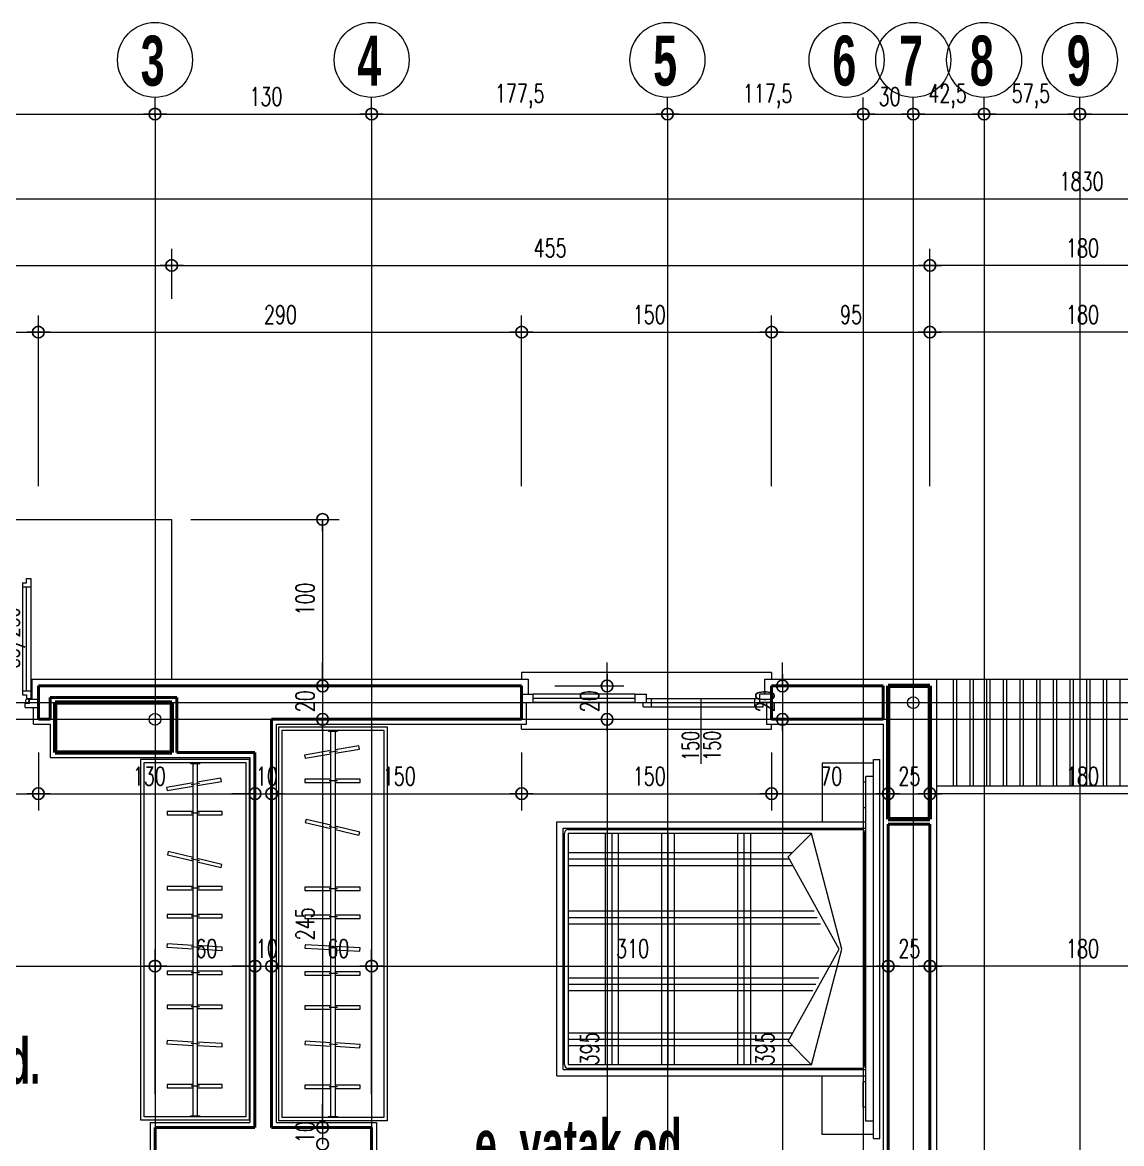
# Model space of a CAD drawing. Header units: millimetres. Extents: x 2016.56 to 2021.8, y 13721.83 to 13722.48.
# Drawn here: x 2017.241 to 2017.3729, y 13722.2829 to 13722.4175 of the extents above; entities that cross this region are included whole.
import ezdxf

# ---------------------------------------------------------------- set-up
doc = ezdxf.new("R2010")
doc.units = ezdxf.units.MM
doc.linetypes.add('ACAD_ISO04W100', pattern=[30, 24, -3, 0, -3])
doc.layers.get('0').update_dxf_attribs({"lineweight": 20})
for name, color, linetype, lineweight in [('aks', 1, 'Continuous', 9), ('AKS  NO', 5, 'Continuous', 60), ('DH', 7, 'Continuous', 20), ('DIMH', 7, 'Continuous', 20), ('DUVAR', 4, 'Continuous', 40), ('DV', 7, 'Continuous', 20), ('kolon', 5, 'Continuous', 60), ('PENCERE', 3, 'Continuous', 13), ('SIVA', 7, 'Continuous', 20), ('TEFRİŞ', 11, 'Continuous', 9), ('TEXT', 7, 'Continuous', 20)]:
    doc.layers.add(name, color=color, linetype=linetype, lineweight=lineweight)
doc.styles.get("Standard").update_dxf_attribs({"font": 'txt.shx', "width": 0.7, "height": 11})
doc.styles.add('style1', font='swisscbo.ttf', dxfattribs={"width": 0.75, "height": 11})

msp = doc.modelspace()

# ---------------------------------------------------------------- linework, layer by layer
at = {"color": 0, "lineweight": -2}
for p, q in [((2017.2569, 13722.40645), (2017.2555, 13722.40645)), ((2017.2569, 13722.40645), (2017.2583, 13722.40645)), ((2017.2829, 13722.40645), (2017.2815, 13722.40645)), ((2017.2829, 13722.40645), (2017.2843, 13722.40645)), ((2017.3184, 13722.40645), (2017.317, 13722.40645)), ((2017.3184, 13722.40645), (2017.3198, 13722.40645)), ((2017.3419, 13722.40645), (2017.3405, 13722.40645)), ((2017.3419, 13722.40645), (2017.3433, 13722.40645)), ((2017.3479, 13722.40645), (2017.3465, 13722.40645)), ((2017.3479, 13722.40645), (2017.3493, 13722.40645)), ((2017.3564, 13722.40645), (2017.355, 13722.40645)), ((2017.3564, 13722.40645), (2017.3578, 13722.40645)), ((2017.3679, 13722.40645), (2017.3665, 13722.40645)), ((2017.3679, 13722.40645), (2017.3693, 13722.40645)), ((2017.2589, 13722.38827), (2017.2575, 13722.38827)), ((2017.2589, 13722.38827), (2017.2603, 13722.38827)), ((2017.3499, 13722.38827), (2017.3485, 13722.38827)), ((2017.3499, 13722.38827), (2017.3513, 13722.38827)), ((2017.2429, 13722.38027), (2017.2415, 13722.38027)), ((2017.2429, 13722.38027), (2017.2443, 13722.38027)), ((2017.3009, 13722.38027), (2017.2995, 13722.38027)), ((2017.3009, 13722.38027), (2017.3023, 13722.38027)), ((2017.3309, 13722.38027), (2017.3295, 13722.38027)), ((2017.3309, 13722.38027), (2017.3323, 13722.38027)), ((2017.3499, 13722.38027), (2017.3485, 13722.38027)), ((2017.3499, 13722.38027), (2017.3513, 13722.38027)), ((2017.27701, 13722.35779), (2017.27701, 13722.35639)), ((2017.27701, 13722.33779), (2017.27701, 13722.33919)), ((2017.27701, 13722.33779), (2017.27701, 13722.33919)), ((2017.31115, 13722.33779), (2017.31115, 13722.33919)), ((2017.3322, 13722.33779), (2017.3322, 13722.33919)), ((2017.27701, 13722.33379), (2017.27701, 13722.33239)), ((2017.27701, 13722.33379), (2017.27701, 13722.33239)), ((2017.31115, 13722.33379), (2017.31115, 13722.33239)), ((2017.31115, 13722.33379), (2017.31115, 13722.33239)), ((2017.3322, 13722.33379), (2017.3322, 13722.33239)), ((2017.3322, 13722.33379), (2017.3322, 13722.33239)), ((2017.2429, 13722.32486), (2017.2415, 13722.32486)), ((2017.2429, 13722.32486), (2017.2443, 13722.32486)), ((2017.2689, 13722.32486), (2017.2675, 13722.32486)), ((2017.2689, 13722.32486), (2017.2675, 13722.32486)), ((2017.2709, 13722.32486), (2017.2723, 13722.32486)), ((2017.2709, 13722.32486), (2017.2723, 13722.32486)), ((2017.3009, 13722.32486), (2017.2995, 13722.32486)), ((2017.3009, 13722.32486), (2017.3023, 13722.32486)), ((2017.3309, 13722.32486), (2017.3295, 13722.32486)), ((2017.3309, 13722.32486), (2017.3323, 13722.32486)), ((2017.3449, 13722.32486), (2017.3435, 13722.32486)), ((2017.3449, 13722.32486), (2017.3463, 13722.32486)), ((2017.3499, 13722.32486), (2017.3485, 13722.32486)), ((2017.3499, 13722.32486), (2017.3513, 13722.32486)), ((2017.2569, 13722.30416), (2017.2555, 13722.30416)), ((2017.2569, 13722.30416), (2017.2583, 13722.30416)), ((2017.2689, 13722.30416), (2017.2675, 13722.30416)), ((2017.2689, 13722.30416), (2017.2675, 13722.30416)), ((2017.2709, 13722.30416), (2017.2723, 13722.30416)), ((2017.2709, 13722.30416), (2017.2723, 13722.30416)), ((2017.2829, 13722.30416), (2017.2815, 13722.30416)), ((2017.2829, 13722.30416), (2017.2843, 13722.30416)), ((2017.3449, 13722.30416), (2017.3435, 13722.30416)), ((2017.3449, 13722.30416), (2017.3463, 13722.30416)), ((2017.3499, 13722.30416), (2017.3485, 13722.30416)), ((2017.3499, 13722.30416), (2017.3513, 13722.30416)), ((2017.27701, 13722.28479), (2017.27701, 13722.28619)), ((2017.27701, 13722.28479), (2017.27701, 13722.28619))]:
    msp.add_line(p, q, dxfattribs=at)
for p, q in [((2017.1849, 13722.35779), (2017.2589, 13722.35779)), ((2017.2589, 13722.33859), (2017.2589, 13722.35779)), ((2017.3009, 13722.33939), (2017.3009, 13722.33859)), ((2017.3309, 13722.33939), (2017.3009, 13722.33939)), ((2017.3009, 13722.33939), (2017.3009, 13722.33859)), ((2017.3309, 13722.33939), (2017.3009, 13722.33939)), ((2017.3309, 13722.33939), (2017.3309, 13722.33859)), ((2017.3309, 13722.33939), (2017.3309, 13722.33859)), ((2017.3009, 13722.33259), (2017.3009, 13722.33319)), ((2017.3009, 13722.33259), (2017.3009, 13722.33319)), ((2017.3009, 13722.33259), (2017.3309, 13722.33259)), ((2017.3009, 13722.33259), (2017.3309, 13722.33259)), ((2017.3309, 13722.33259), (2017.3309, 13722.33319)), ((2017.3309, 13722.33259), (2017.3309, 13722.33319))]:
    msp.add_line(p, q)
for centre in [(2017.2569, 13722.41295), (2017.2569, 13722.41295), (2017.2829, 13722.41295), (2017.2829, 13722.41295), (2017.3184, 13722.41295), (2017.3184, 13722.41295), (2017.3399, 13722.41295), (2017.3399, 13722.41295), (2017.3479, 13722.41295), (2017.3479, 13722.41295), (2017.3564, 13722.41295), (2017.3564, 13722.41295), (2017.3679, 13722.41295), (2017.3679, 13722.41295)]:
    msp.add_circle(centre, 0.0045)
for centre in [(2017.2569, 13722.40645), (2017.2569, 13722.40645), (2017.2829, 13722.40645), (2017.2829, 13722.40645), (2017.3184, 13722.40645), (2017.3184, 13722.40645), (2017.3419, 13722.40645), (2017.3419, 13722.40645), (2017.3479, 13722.40645), (2017.3479, 13722.40645), (2017.3564, 13722.40645), (2017.3564, 13722.40645), (2017.3679, 13722.40645), (2017.3679, 13722.40645), (2017.2589, 13722.38827), (2017.2589, 13722.38827), (2017.3499, 13722.38827), (2017.3499, 13722.38827), (2017.2429, 13722.38027), (2017.2429, 13722.38027), (2017.3009, 13722.38027), (2017.3009, 13722.38027), (2017.3309, 13722.38027), (2017.3309, 13722.38027), (2017.3499, 13722.38027), (2017.3499, 13722.38027), (2017.27701, 13722.35779), (2017.27701, 13722.33779), (2017.27701, 13722.33779), (2017.31115, 13722.33779), (2017.3322, 13722.33779), (2017.27701, 13722.33379), (2017.27701, 13722.33379), (2017.31115, 13722.33379), (2017.31115, 13722.33379), (2017.3322, 13722.33379), (2017.3322, 13722.33379), (2017.2429, 13722.32486), (2017.2429, 13722.32486), (2017.2689, 13722.32486), (2017.2689, 13722.32486), (2017.2709, 13722.32486), (2017.2709, 13722.32486), (2017.3009, 13722.32486), (2017.3009, 13722.32486), (2017.3309, 13722.32486), (2017.3309, 13722.32486), (2017.3449, 13722.32486), (2017.3449, 13722.32486), (2017.3499, 13722.32486), (2017.3499, 13722.32486), (2017.2569, 13722.30416), (2017.2569, 13722.30416), (2017.2689, 13722.30416), (2017.2689, 13722.30416), (2017.2709, 13722.30416), (2017.2709, 13722.30416), (2017.2829, 13722.30416), (2017.2829, 13722.30416), (2017.3449, 13722.30416), (2017.3449, 13722.30416), (2017.3499, 13722.30416), (2017.3499, 13722.30416), (2017.27701, 13722.28479), (2017.27701, 13722.28479), (2017.27701, 13722.28279), (2017.27701, 13722.28279)]:
    msp.add_circle(centre, 0.0007, dxfattribs=at)
at = {"layer": 'aks', "linetype": 'ACAD_ISO04W100', "ltscale": 2}
for p, q in [((2017.2569, 13722.40645), (2017.2569, 13721.95239)), ((2017.2569, 13722.40645), (2017.2569, 13721.95239)), ((2017.2829, 13722.40645), (2017.2829, 13721.95239)), ((2017.2829, 13722.40645), (2017.2829, 13721.95239)), ((2017.3184, 13722.40645), (2017.3184, 13721.95239)), ((2017.3184, 13722.40645), (2017.3184, 13721.95239)), ((2017.3419, 13722.40645), (2017.3419, 13721.95239)), ((2017.3479, 13722.40645), (2017.3479, 13721.95239)), ((2017.3479, 13722.40645), (2017.3479, 13721.95239)), ((2017.3564, 13722.40645), (2017.3564, 13721.95239)), ((2017.3564, 13722.40645), (2017.3564, 13721.95239)), ((2017.3679, 13722.40645), (2017.3679, 13721.95239)), ((2017.3679, 13722.40645), (2017.3679, 13721.95239)), ((2017.13588, 13722.33579), (2017.59992, 13722.33579)), ((2017.13588, 13722.33379), (2017.59992, 13722.33379)), ((2017.2595, 13722.33379), (2017.59992, 13722.33379))]:
    msp.add_line(p, q, dxfattribs=at)
at = {"layer": 'aks'}
for centre in [(2017.3479, 13722.33579), (2017.3479, 13722.33579), (2017.2569, 13722.33379), (2017.2569, 13722.33379)]:
    msp.add_circle(centre, 0.0007, dxfattribs=at)
at = {"layer": 'DH', "lineweight": 20}
for p, q in [((2017.2429, 13722.32979), (2017.2429, 13722.32286)), ((2017.2429, 13722.32979), (2017.2429, 13722.32286)), ((2017.3009, 13722.32979), (2017.3009, 13722.32286)), ((2017.3009, 13722.32979), (2017.3009, 13722.32286)), ((2017.3309, 13722.32979), (2017.3309, 13722.32286)), ((2017.3309, 13722.32979), (2017.3309, 13722.32286)), ((2017.2689, 13722.32484), (2017.2689, 13722.32686)), ((2017.2689, 13722.32484), (2017.2689, 13722.32686)), ((2017.2709, 13722.32428), (2017.2709, 13722.32686)), ((2017.2709, 13722.32428), (2017.2709, 13722.32686)), ((2017.3449, 13722.32397), (2017.3449, 13722.32686)), ((2017.3449, 13722.32397), (2017.3449, 13722.32686)), ((2017.3499, 13722.32341), (2017.3499, 13722.32686)), ((2017.3499, 13722.32292), (2017.3499, 13722.32686)), ((2017.2569, 13722.28879), (2017.2569, 13722.30616)), ((2017.2569, 13722.28879), (2017.2569, 13722.30616)), ((2017.2689, 13722.30016), (2017.2689, 13722.30616)), ((2017.2689, 13722.30016), (2017.2689, 13722.30616)), ((2017.2709, 13722.29944), (2017.2709, 13722.30616)), ((2017.2709, 13722.29944), (2017.2709, 13722.30616)), ((2017.2829, 13722.28879), (2017.2829, 13722.30616)), ((2017.2829, 13722.28879), (2017.2829, 13722.30616)), ((2017.3449, 13722.29929), (2017.3449, 13722.30616)), ((2017.3449, 13722.29929), (2017.3449, 13722.30616)), ((2017.3499, 13722.29929), (2017.3499, 13722.30616)), ((2017.3499, 13722.29929), (2017.3499, 13722.30616))]:
    msp.add_line(p, q, dxfattribs=at)
at = {"layer": 'DH'}
for p, q in [((2017.2273, 13722.32486), (2017.2415, 13722.32486)), ((2017.2443, 13722.32486), (2017.2675, 13722.32486)), ((2017.2675, 13722.32486), (2017.2661, 13722.32486)), ((2017.2689, 13722.32486), (2017.2709, 13722.32486)), ((2017.2723, 13722.32486), (2017.2995, 13722.32486)), ((2017.2723, 13722.32486), (2017.2737, 13722.32486)), ((2017.3023, 13722.32486), (2017.3295, 13722.32486)), ((2017.3323, 13722.32486), (2017.3435, 13722.32486)), ((2017.3463, 13722.32486), (2017.3485, 13722.32486)), ((2017.3845, 13722.32486), (2017.3513, 13722.32486)), ((2017.1903, 13722.30416), (2017.2555, 13722.30416)), ((2017.2583, 13722.30416), (2017.2675, 13722.30416)), ((2017.2675, 13722.30416), (2017.2661, 13722.30416)), ((2017.2689, 13722.30416), (2017.2709, 13722.30416)), ((2017.2723, 13722.30416), (2017.2815, 13722.30416)), ((2017.2723, 13722.30416), (2017.2737, 13722.30416)), ((2017.2843, 13722.30416), (2017.3435, 13722.30416)), ((2017.3463, 13722.30416), (2017.3485, 13722.30416)), ((2017.3845, 13722.30416), (2017.3513, 13722.30416))]:
    msp.add_line(p, q, dxfattribs=at)
at = {"layer": 'DIMH', "lineweight": 20}
for p, q in [((2017.2569, 13722.40611), (2017.2569, 13722.40845)), ((2017.2569, 13722.40611), (2017.2569, 13722.40845)), ((2017.2829, 13722.40611), (2017.2829, 13722.40845)), ((2017.2829, 13722.40611), (2017.2829, 13722.40845)), ((2017.3184, 13722.40611), (2017.3184, 13722.40845)), ((2017.3184, 13722.40611), (2017.3184, 13722.40845)), ((2017.3419, 13722.40611), (2017.3419, 13722.40845)), ((2017.3419, 13722.40611), (2017.3419, 13722.40845)), ((2017.3479, 13722.40611), (2017.3479, 13722.40845)), ((2017.3479, 13722.40611), (2017.3479, 13722.40845)), ((2017.3564, 13722.40611), (2017.3564, 13722.40845)), ((2017.3564, 13722.40611), (2017.3564, 13722.40845)), ((2017.3679, 13722.40611), (2017.3679, 13722.40845)), ((2017.3679, 13722.40611), (2017.3679, 13722.40845)), ((2017.2589, 13722.38827), (2017.2589, 13722.39027)), ((2017.2589, 13722.38427), (2017.2589, 13722.39027)), ((2017.3499, 13722.37239), (2017.3499, 13722.39027)), ((2017.3499, 13722.36979), (2017.3499, 13722.39027)), ((2017.2429, 13722.36179), (2017.2429, 13722.38227)), ((2017.2429, 13722.36179), (2017.2429, 13722.38227)), ((2017.3009, 13722.36179), (2017.3009, 13722.38227)), ((2017.3009, 13722.36179), (2017.3009, 13722.38227)), ((2017.3309, 13722.36179), (2017.3309, 13722.38227)), ((2017.3309, 13722.36179), (2017.3309, 13722.38227)), ((2017.3499, 13722.36439), (2017.3499, 13722.38227)), ((2017.3499, 13722.36179), (2017.3499, 13722.38227))]:
    msp.add_line(p, q, dxfattribs=at)
at = {"layer": 'DIMH'}
for p, q in [((2017.1883, 13722.40645), (2017.2555, 13722.40645)), ((2017.2583, 13722.40645), (2017.2815, 13722.40645)), ((2017.2843, 13722.40645), (2017.317, 13722.40645)), ((2017.3198, 13722.40645), (2017.3405, 13722.40645)), ((2017.3433, 13722.40645), (2017.3465, 13722.40645)), ((2017.3493, 13722.40645), (2017.355, 13722.40645)), ((2017.3578, 13722.40645), (2017.3665, 13722.40645)), ((2017.3693, 13722.40645), (2017.3865, 13722.40645)), ((2017.1863, 13722.39627), (2017.5495, 13722.39627)), ((2017.1863, 13722.38827), (2017.2575, 13722.38827)), ((2017.2603, 13722.38827), (2017.3485, 13722.38827)), ((2017.3845, 13722.38827), (2017.3513, 13722.38827)), ((2017.2273, 13722.38027), (2017.2415, 13722.38027)), ((2017.2443, 13722.38027), (2017.2995, 13722.38027)), ((2017.3023, 13722.38027), (2017.3295, 13722.38027)), ((2017.3323, 13722.38027), (2017.3485, 13722.38027)), ((2017.3845, 13722.38027), (2017.3513, 13722.38027))]:
    msp.add_line(p, q, dxfattribs=at)
at = {"layer": 'DUVAR'}
for p, q in [((2017.2429, 13722.33779), (2017.3009, 13722.33779)), ((2017.2429, 13722.33779), (2017.2429, 13722.33379)), ((2017.2589, 13722.33779), (2017.2949, 13722.33779)), ((2017.2949, 13722.33779), (2017.2949, 13722.33779)), ((2017.2949, 13722.33779), (2017.2949, 13722.33779)), ((2017.3009, 13722.33379), (2017.3009, 13722.33779)), ((2017.3009, 13722.33379), (2017.3009, 13722.33779)), ((2017.3309, 13722.33379), (2017.3309, 13722.33779)), ((2017.3309, 13722.33379), (2017.3309, 13722.33779)), ((2017.3309, 13722.33779), (2017.3443, 13722.33779)), ((2017.3443, 13722.33779), (2017.3443, 13722.33379)), ((2017.2429, 13722.33719), (2017.2429, 13722.33379)), ((2017.2443, 13722.33639), (2017.2443, 13722.33379)), ((2017.2443, 13722.33639), (2017.2595, 13722.33639)), ((2017.2549, 13722.33639), (2017.2595, 13722.33639)), ((2017.2595, 13722.32979), (2017.2595, 13722.33639)), ((2017.2429, 13722.33379), (2017.2443, 13722.33379)), ((2017.2429, 13722.33379), (2017.2443, 13722.33379)), ((2017.2709, 13722.33379), (2017.2709, 13722.28479)), ((2017.2709, 13722.33379), (2017.3009, 13722.33379)), ((2017.2709, 13722.33379), (2017.3009, 13722.33379)), ((2017.3309, 13722.33379), (2017.3443, 13722.33379)), ((2017.3309, 13722.33379), (2017.3443, 13722.33379)), ((2017.2595, 13722.32979), (2017.2689, 13722.32979)), ((2017.2595, 13722.32979), (2017.2689, 13722.32979)), ((2017.2689, 13722.32979), (2017.2689, 13722.28479)), ((2017.2689, 13722.32919), (2017.2689, 13722.28479)), ((2017.2709, 13722.32919), (2017.2709, 13722.28479)), ((2017.3449, 13722.32119), (2017.3499, 13722.32119)), ((2017.3449, 13722.32119), (2017.3449, 13722.26939)), ((2017.3449, 13722.32119), (2017.3499, 13722.32119)), ((2017.3449, 13722.32119), (2017.3449, 13722.26939)), ((2017.3499, 13722.32119), (2017.3499, 13722.26939)), ((2017.3499, 13722.32119), (2017.3499, 13722.26939)), ((2017.2569, 13722.28479), (2017.2569, 13722.28179)), ((2017.2569, 13722.28479), (2017.2689, 13722.28479)), ((2017.2569, 13722.28479), (2017.2569, 13722.28179)), ((2017.2569, 13722.28479), (2017.2689, 13722.28479)), ((2017.2709, 13722.28479), (2017.2829, 13722.28479)), ((2017.2709, 13722.28479), (2017.2829, 13722.28479)), ((2017.2829, 13722.28479), (2017.2829, 13722.27779)), ((2017.2829, 13722.28479), (2017.2829, 13722.27779))]:
    msp.add_line(p, q, dxfattribs=at)
at = {"layer": 'DV', "lineweight": 20}
for p, q in [((2017.26118, 13722.35779), (2017.27901, 13722.35779)), ((2017.27409, 13722.33779), (2017.27901, 13722.33779)), ((2017.27409, 13722.33779), (2017.27901, 13722.33779)), ((2017.3049, 13722.33779), (2017.31315, 13722.33779)), ((2017.3349, 13722.33779), (2017.3342, 13722.33779)), ((2017.27439, 13722.33379), (2017.27901, 13722.33379)), ((2017.27439, 13722.33379), (2017.27901, 13722.33379)), ((2017.3049, 13722.33379), (2017.31315, 13722.33379)), ((2017.3049, 13722.33379), (2017.31315, 13722.33379)), ((2017.3349, 13722.33379), (2017.3342, 13722.33379)), ((2017.3349, 13722.33379), (2017.3342, 13722.33379)), ((2017.27551, 13722.28479), (2017.27901, 13722.28479)), ((2017.27551, 13722.28479), (2017.27901, 13722.28479))]:
    msp.add_line(p, q, dxfattribs=at)
at = {"layer": 'DV'}
for p, q in [((2017.27701, 13722.35639), (2017.27701, 13722.33919)), ((2017.27701, 13722.33919), (2017.27701, 13722.34059)), ((2017.31115, 13722.33919), (2017.31115, 13722.34059)), ((2017.3322, 13722.33919), (2017.3322, 13722.34059)), ((2017.27701, 13722.33779), (2017.27701, 13722.33379)), ((2017.31115, 13722.33779), (2017.31115, 13722.33379)), ((2017.3322, 13722.33779), (2017.3322, 13722.33379)), ((2017.27701, 13722.33239), (2017.27701, 13722.28619)), ((2017.27701, 13722.33239), (2017.27701, 13722.33099)), ((2017.31115, 13722.33239), (2017.31115, 13722.25619)), ((2017.31115, 13722.33239), (2017.31115, 13722.33099)), ((2017.3322, 13722.33239), (2017.3322, 13722.25619)), ((2017.3322, 13722.33239), (2017.3322, 13722.33099)), ((2017.27701, 13722.28619), (2017.27701, 13722.28759)), ((2017.27701, 13722.28479), (2017.27701, 13722.28279))]:
    msp.add_line(p, q, dxfattribs=at)
at = {"layer": 'kolon'}
for p, q in [((2017.3449, 13722.33779), (2017.3499, 13722.33779)), ((2017.3449, 13722.32179), (2017.3449, 13722.33779)), ((2017.3449, 13722.33779), (2017.3499, 13722.33779)), ((2017.3449, 13722.32179), (2017.3449, 13722.33779)), ((2017.3499, 13722.33779), (2017.3499, 13722.32179)), ((2017.3499, 13722.33779), (2017.3499, 13722.32179)), ((2017.2449, 13722.33579), (2017.2589, 13722.33579)), ((2017.2449, 13722.32979), (2017.2449, 13722.33579)), ((2017.2449, 13722.33579), (2017.2589, 13722.33579)), ((2017.2449, 13722.32979), (2017.2449, 13722.33579)), ((2017.2589, 13722.33579), (2017.2589, 13722.32979)), ((2017.2589, 13722.33579), (2017.2589, 13722.32979)), ((2017.2589, 13722.32979), (2017.2449, 13722.32979)), ((2017.2589, 13722.32979), (2017.2449, 13722.32979)), ((2017.3499, 13722.32179), (2017.3449, 13722.32179)), ((2017.3499, 13722.32179), (2017.3449, 13722.32179))]:
    msp.add_line(p, q, dxfattribs=at)
at = {"layer": 'PENCERE', "extrusion": (1.22461e-16, -7.4983e-33, -1)}
for p, q in [((2017.24099, 13722.35019), (2017.24099, 13722.33671)), ((2017.24099, 13722.35019), (2017.24099, 13722.33671)), ((2017.24099, 13722.34969), (2017.24199, 13722.34969)), ((2017.24099, 13722.34969), (2017.24199, 13722.34969)), ((2017.24199, 13722.35069), (2017.24199, 13722.33624)), ((2017.24199, 13722.35069), (2017.24199, 13722.33624)), ((2017.24099, 13722.33721), (2017.24199, 13722.33721)), ((2017.24099, 13722.33721), (2017.24199, 13722.33721)), ((2017.24099, 13722.33671), (2017.24149, 13722.33671)), ((2017.24099, 13722.33671), (2017.24149, 13722.33671)), ((2017.24149, 13722.33671), (2017.24149, 13722.33624)), ((2017.24149, 13722.33671), (2017.24149, 13722.33624)), ((2017.24199, 13722.33624), (2017.24149, 13722.33624)), ((2017.24199, 13722.33624), (2017.24149, 13722.33624))]:
    msp.add_line(p, q, dxfattribs=at)
at = {"layer": 'PENCERE', "extrusion": (1.22461e-16, 2.96739e-20, -1)}
for p, q in [((2017.24099, 13722.35018), (2017.24149, 13722.35019)), ((2017.24099, 13722.35018), (2017.24149, 13722.35019)), ((2017.24149, 13722.35069), (2017.24199, 13722.35069)), ((2017.24149, 13722.35019), (2017.24149, 13722.35069)), ((2017.24149, 13722.35069), (2017.24199, 13722.35069)), ((2017.24149, 13722.35019), (2017.24149, 13722.35069))]:
    msp.add_line(p, q, dxfattribs=at)
at = {"layer": 'PENCERE'}
for p, q in [((2017.24149, 13722.33721), (2017.24149, 13722.34969)), ((2017.24149, 13722.33721), (2017.24149, 13722.34969)), ((2017.24183, 13722.33569), (2017.24183, 13722.33619)), ((2017.24183, 13722.33619), (2017.2429, 13722.33619)), ((2017.24183, 13722.33569), (2017.24183, 13722.33619)), ((2017.24183, 13722.33619), (2017.2429, 13722.33619)), ((2017.3009, 13722.33679), (2017.3023, 13722.33679)), ((2017.3009, 13722.33679), (2017.3023, 13722.33679)), ((2017.3023, 13722.33579), (2017.3023, 13722.33679)), ((2017.3145, 13722.33679), (2017.3023, 13722.33679)), ((2017.3023, 13722.33579), (2017.3023, 13722.33679)), ((2017.3145, 13722.33679), (2017.3023, 13722.33679)), ((2017.3145, 13722.33629), (2017.3023, 13722.33629)), ((2017.3145, 13722.33629), (2017.3023, 13722.33629)), ((2017.3145, 13722.33679), (2017.3159, 13722.33679)), ((2017.3145, 13722.33679), (2017.3145, 13722.33579)), ((2017.3145, 13722.33679), (2017.3159, 13722.33679)), ((2017.3145, 13722.33679), (2017.3145, 13722.33579)), ((2017.3159, 13722.33579), (2017.3159, 13722.33679)), ((2017.3159, 13722.33579), (2017.3159, 13722.33679)), ((2017.3159, 13722.33629), (2017.3295, 13722.33629)), ((2017.3159, 13722.33629), (2017.3295, 13722.33629)), ((2017.3165, 13722.33529), (2017.3165, 13722.33629)), ((2017.3165, 13722.33529), (2017.3165, 13722.33629)), ((2017.3289, 13722.33529), (2017.3289, 13722.33629)), ((2017.3289, 13722.33529), (2017.3289, 13722.33629)), ((2017.3309, 13722.33679), (2017.3295, 13722.33679)), ((2017.3295, 13722.33579), (2017.3295, 13722.33679)), ((2017.3309, 13722.33679), (2017.3295, 13722.33679)), ((2017.3295, 13722.33579), (2017.3295, 13722.33679)), ((2017.24183, 13722.33569), (2017.24133, 13722.33569)), ((2017.24133, 13722.33519), (2017.24133, 13722.33569)), ((2017.24183, 13722.33569), (2017.24133, 13722.33569)), ((2017.24133, 13722.33519), (2017.24133, 13722.33569)), ((2017.24133, 13722.33519), (2017.2429, 13722.33519)), ((2017.24133, 13722.33519), (2017.2429, 13722.33519)), ((2017.3009, 13722.33579), (2017.3023, 13722.33579)), ((2017.3009, 13722.33579), (2017.3023, 13722.33579)), ((2017.3145, 13722.33579), (2017.3023, 13722.33579)), ((2017.3145, 13722.33579), (2017.3023, 13722.33579)), ((2017.3145, 13722.33579), (2017.3159, 13722.33579)), ((2017.3145, 13722.33579), (2017.3159, 13722.33579)), ((2017.3155, 13722.33529), (2017.3155, 13722.33579)), ((2017.3155, 13722.33529), (2017.3155, 13722.33579)), ((2017.3155, 13722.33529), (2017.3299, 13722.33529)), ((2017.3155, 13722.33529), (2017.3299, 13722.33529)), ((2017.3165, 13722.33579), (2017.3289, 13722.33579)), ((2017.3165, 13722.33579), (2017.3289, 13722.33579)), ((2017.3309, 13722.33579), (2017.3295, 13722.33579)), ((2017.3309, 13722.33579), (2017.3295, 13722.33579)), ((2017.3299, 13722.33529), (2017.3299, 13722.33579)), ((2017.3299, 13722.33529), (2017.3299, 13722.33579))]:
    msp.add_line(p, q, dxfattribs=at)
at = {"layer": 'PENCERE', "extrusion": (1.22461e-16, -7.4983e-33, -1)}
msp.add_circle((-2017.24157, 13722.33601), 0.000218, dxfattribs=at)
msp.add_circle((-2017.24157, 13722.33601), 0.000218, dxfattribs=at)
at = {"layer": 'SIVA'}
for p, q in [((2017.2421, 13722.33859), (2017.3017, 13722.33859)), ((2017.2421, 13722.33859), (2017.2421, 13722.33619)), ((2017.3017, 13722.33859), (2017.3017, 13722.33679)), ((2017.3301, 13722.33859), (2017.3507, 13722.33859)), ((2017.3301, 13722.33679), (2017.3301, 13722.33859)), ((2017.3507, 13722.33859), (2017.3507, 13722.25859)), ((2017.3507, 13722.33859), (2017.3851, 13722.33859)), ((2017.2423, 13722.33319), (2017.2423, 13722.33519)), ((2017.3015, 13722.33319), (2017.3015, 13722.33579)), ((2017.3303, 13722.33579), (2017.3303, 13722.33319)), ((2017.2423, 13722.33319), (2017.2443, 13722.33319)), ((2017.2443, 13722.33319), (2017.2443, 13722.32919)), ((2017.2715, 13722.28539), (2017.2715, 13722.33319)), ((2017.2715, 13722.33319), (2017.3015, 13722.33319)), ((2017.3303, 13722.33319), (2017.3443, 13722.33319)), ((2017.3443, 13722.33319), (2017.3443, 13722.25539)), ((2017.2443, 13722.32919), (2017.2595, 13722.32919)), ((2017.2595, 13722.32919), (2017.2683, 13722.32919)), ((2017.2683, 13722.32919), (2017.2683, 13722.28539)), ((2017.3507, 13722.32579), (2017.3851, 13722.32579)), ((2017.2563, 13722.28539), (2017.2683, 13722.28539)), ((2017.2563, 13722.28539), (2017.2563, 13722.28179)), ((2017.2715, 13722.28539), (2017.2835, 13722.28539)), ((2017.2835, 13722.28539), (2017.2835, 13722.27779))]:
    msp.add_line(p, q, dxfattribs=at)
at = {"layer": 'TEFRİŞ'}
for p, q in [((2017.3527, 13722.33859), (2017.3527, 13722.32579)), ((2017.3531, 13722.33859), (2017.3531, 13722.32579)), ((2017.3547, 13722.33859), (2017.3547, 13722.32579)), ((2017.3551, 13722.33859), (2017.3551, 13722.32579)), ((2017.3567, 13722.33859), (2017.3567, 13722.32579)), ((2017.3571, 13722.33859), (2017.3571, 13722.32579)), ((2017.3587, 13722.33859), (2017.3587, 13722.32579)), ((2017.3591, 13722.33859), (2017.3591, 13722.32579)), ((2017.3607, 13722.33859), (2017.3607, 13722.32579)), ((2017.3611, 13722.33859), (2017.3611, 13722.32579)), ((2017.3627, 13722.33859), (2017.3627, 13722.32579)), ((2017.3631, 13722.33859), (2017.3631, 13722.32579)), ((2017.3647, 13722.33859), (2017.3647, 13722.32579)), ((2017.3651, 13722.33859), (2017.3651, 13722.32579)), ((2017.3667, 13722.33859), (2017.3667, 13722.32579)), ((2017.3671, 13722.33859), (2017.3671, 13722.32579)), ((2017.3687, 13722.33859), (2017.3687, 13722.32579)), ((2017.3691, 13722.33859), (2017.3691, 13722.32579)), ((2017.3707, 13722.33859), (2017.3707, 13722.32579)), ((2017.3711, 13722.33859), (2017.3711, 13722.32579)), ((2017.3727, 13722.33859), (2017.3727, 13722.32579)), ((2017.27177, 13722.33288), (2017.28477, 13722.33288)), ((2017.27177, 13722.2856), (2017.27177, 13722.33288)), ((2017.27217, 13722.286), (2017.27217, 13722.33248)), ((2017.27217, 13722.33248), (2017.28437, 13722.33248)), ((2017.27772, 13722.33248), (2017.27772, 13722.33238)), ((2017.27772, 13722.33238), (2017.27882, 13722.33238)), ((2017.27802, 13722.2861), (2017.27802, 13722.33238)), ((2017.27852, 13722.33238), (2017.27852, 13722.2861)), ((2017.27882, 13722.33248), (2017.27882, 13722.33238)), ((2017.28437, 13722.33248), (2017.28437, 13722.286)), ((2017.28477, 13722.33288), (2017.28477, 13722.2856)), ((2017.27802, 13722.33003), (2017.27484, 13722.3295)), ((2017.27484, 13722.3295), (2017.27491, 13722.32911)), ((2017.27491, 13722.32911), (2017.27802, 13722.32963)), ((2017.2788, 13722.32996), (2017.27779, 13722.32979)), ((2017.28137, 13722.3306), (2017.27852, 13722.33012)), ((2017.27852, 13722.32971), (2017.28144, 13722.3302)), ((2017.28144, 13722.3302), (2017.28137, 13722.3306)), ((2017.25521, 13722.28568), (2017.25521, 13722.329)), ((2017.25521, 13722.329), (2017.26821, 13722.329)), ((2017.25561, 13722.3286), (2017.26781, 13722.3286)), ((2017.25561, 13722.28608), (2017.25561, 13722.3286)), ((2017.26116, 13722.3286), (2017.26116, 13722.3285)), ((2017.26116, 13722.3285), (2017.26226, 13722.3285)), ((2017.26146, 13722.28618), (2017.26146, 13722.3285)), ((2017.26196, 13722.3285), (2017.26196, 13722.28618)), ((2017.26226, 13722.3286), (2017.26226, 13722.3285)), ((2017.26781, 13722.3286), (2017.26781, 13722.28608)), ((2017.26821, 13722.329), (2017.26821, 13722.28568)), ((2017.33698, 13722.32852), (2017.33698, 13722.32148)), ((2017.34311, 13722.32852), (2017.33698, 13722.32852)), ((2017.34311, 13722.28347), (2017.34311, 13722.32898)), ((2017.34311, 13722.32898), (2017.34388, 13722.32898)), ((2017.34388, 13722.28347), (2017.34388, 13722.32898)), ((2017.34219, 13722.28554), (2017.34219, 13722.32691)), ((2017.34311, 13722.32691), (2017.34219, 13722.32691)), ((2017.26146, 13722.32616), (2017.25829, 13722.32562)), ((2017.25829, 13722.32562), (2017.25835, 13722.32523)), ((2017.25835, 13722.32523), (2017.26146, 13722.32575)), ((2017.26224, 13722.32608), (2017.26123, 13722.32591)), ((2017.26481, 13722.32672), (2017.26196, 13722.32624)), ((2017.26196, 13722.32583), (2017.26488, 13722.32632)), ((2017.26488, 13722.32632), (2017.26481, 13722.32672)), ((2017.2749, 13722.32659), (2017.2749, 13722.32619)), ((2017.27802, 13722.32659), (2017.2749, 13722.32659)), ((2017.2749, 13722.32619), (2017.27802, 13722.32619)), ((2017.2788, 13722.32639), (2017.27779, 13722.32639)), ((2017.28152, 13722.32659), (2017.27852, 13722.32659)), ((2017.27852, 13722.32619), (2017.28152, 13722.32619)), ((2017.28152, 13722.32619), (2017.28152, 13722.32659)), ((2017.34188, 13722.32623), (2017.34188, 13722.32316)), ((2017.34219, 13722.32623), (2017.34188, 13722.32623)), ((2017.26146, 13722.32271), (2017.25834, 13722.32271)), ((2017.25834, 13722.32271), (2017.25834, 13722.32231)), ((2017.26496, 13722.32271), (2017.26196, 13722.32271)), ((2017.26496, 13722.32231), (2017.26496, 13722.32271)), ((2017.34219, 13722.32316), (2017.34188, 13722.32316)), ((2017.25834, 13722.32231), (2017.26146, 13722.32231)), ((2017.26224, 13722.32251), (2017.26123, 13722.32251)), ((2017.26196, 13722.32231), (2017.26496, 13722.32231)), ((2017.27504, 13722.32178), (2017.27494, 13722.32139)), ((2017.27494, 13722.32139), (2017.27802, 13722.32066)), ((2017.27802, 13722.32107), (2017.27504, 13722.32178)), ((2017.30511, 13722.32148), (2017.34219, 13722.32148)), ((2017.30511, 13722.29097), (2017.30511, 13722.32148)), ((2017.2788, 13722.32068), (2017.27779, 13722.32092)), ((2017.28148, 13722.32025), (2017.27852, 13722.32095)), ((2017.27852, 13722.32054), (2017.28138, 13722.31986)), ((2017.28138, 13722.31986), (2017.28148, 13722.32025)), ((2017.30588, 13722.32072), (2017.34219, 13722.32072)), ((2017.30588, 13722.29173), (2017.30588, 13722.32072)), ((2017.30603, 13722.29234), (2017.30603, 13722.3201)), ((2017.30649, 13722.32056), (2017.34173, 13722.32056)), ((2017.33569, 13722.32008), (2017.3065, 13722.32008)), ((2017.3065, 13722.32008), (2017.3065, 13722.29233)), ((2017.31098, 13722.29233), (2017.31098, 13722.32008)), ((2017.31175, 13722.29233), (2017.31175, 13722.32008)), ((2017.31251, 13722.29233), (2017.31251, 13722.32008)), ((2017.31772, 13722.29233), (2017.31772, 13722.32008)), ((2017.31849, 13722.29233), (2017.31849, 13722.32008)), ((2017.31925, 13722.29233), (2017.31925, 13722.32008)), ((2017.32686, 13722.29233), (2017.32686, 13722.32008)), ((2017.32762, 13722.29233), (2017.32762, 13722.32008)), ((2017.32839, 13722.29233), (2017.32839, 13722.32008)), ((2017.33288, 13722.31727), (2017.33569, 13722.32008)), ((2017.33933, 13722.30618), (2017.3357, 13722.32009)), ((2017.34204, 13722.29234), (2017.34204, 13722.3201)), ((2017.25848, 13722.3179), (2017.25839, 13722.31751)), ((2017.25839, 13722.31751), (2017.26146, 13722.31678)), ((2017.26146, 13722.31719), (2017.25848, 13722.3179)), ((2017.3065, 13722.31778), (2017.33339, 13722.31778)), ((2017.26224, 13722.3168), (2017.26123, 13722.31704)), ((2017.26492, 13722.31637), (2017.26196, 13722.31707)), ((2017.26196, 13722.31666), (2017.26483, 13722.31598)), ((2017.26483, 13722.31598), (2017.26492, 13722.31637)), ((2017.3065, 13722.31702), (2017.333, 13722.31702)), ((2017.3065, 13722.31625), (2017.33337, 13722.31625)), ((2017.339, 13722.30618), (2017.33288, 13722.31727)), ((2017.26146, 13722.3137), (2017.25834, 13722.3137)), ((2017.25834, 13722.3137), (2017.25834, 13722.3133)), ((2017.25834, 13722.3133), (2017.26146, 13722.3133)), ((2017.26224, 13722.3135), (2017.26123, 13722.3135)), ((2017.26496, 13722.3137), (2017.26196, 13722.3137)), ((2017.26196, 13722.3133), (2017.26496, 13722.3133)), ((2017.26496, 13722.3133), (2017.26496, 13722.3137)), ((2017.2749, 13722.31362), (2017.2749, 13722.31322)), ((2017.27802, 13722.31362), (2017.2749, 13722.31362)), ((2017.2788, 13722.31342), (2017.27779, 13722.31342)), ((2017.28152, 13722.31362), (2017.27852, 13722.31362)), ((2017.28152, 13722.31322), (2017.28152, 13722.31362)), ((2017.2749, 13722.31322), (2017.27802, 13722.31322)), ((2017.27852, 13722.31322), (2017.28152, 13722.31322)), ((2017.3065, 13722.31078), (2017.33601, 13722.31078)), ((2017.25834, 13722.31035), (2017.25834, 13722.30995)), ((2017.26146, 13722.31035), (2017.25834, 13722.31035)), ((2017.25834, 13722.30995), (2017.26146, 13722.30995)), ((2017.26224, 13722.31015), (2017.26123, 13722.31015)), ((2017.26496, 13722.31035), (2017.26196, 13722.31035)), ((2017.26196, 13722.30995), (2017.26496, 13722.30995)), ((2017.26496, 13722.30995), (2017.26496, 13722.31035)), ((2017.27802, 13722.31027), (2017.2749, 13722.31027)), ((2017.2749, 13722.31027), (2017.2749, 13722.30987)), ((2017.2749, 13722.30987), (2017.27802, 13722.30987)), ((2017.2788, 13722.31007), (2017.27779, 13722.31007)), ((2017.28152, 13722.31027), (2017.27852, 13722.31027)), ((2017.27852, 13722.30987), (2017.28152, 13722.30987)), ((2017.28152, 13722.30987), (2017.28152, 13722.31027)), ((2017.3065, 13722.31001), (2017.33638, 13722.31001)), ((2017.3065, 13722.30925), (2017.33675, 13722.30925)), ((2017.25835, 13722.30682), (2017.25833, 13722.30642)), ((2017.26146, 13722.30665), (2017.25835, 13722.30682)), ((2017.26496, 13722.30645), (2017.26196, 13722.30662)), ((2017.27491, 13722.30673), (2017.27489, 13722.30633)), ((2017.27802, 13722.30656), (2017.27491, 13722.30673)), ((2017.25833, 13722.30642), (2017.26146, 13722.30624)), ((2017.26224, 13722.3064), (2017.26123, 13722.30646)), ((2017.26196, 13722.30622), (2017.26494, 13722.30605)), ((2017.26494, 13722.30605), (2017.26496, 13722.30645)), ((2017.27489, 13722.30633), (2017.27802, 13722.30616)), ((2017.2788, 13722.30632), (2017.27779, 13722.30637)), ((2017.28152, 13722.30637), (2017.27852, 13722.30653)), ((2017.27852, 13722.30613), (2017.2815, 13722.30597)), ((2017.2815, 13722.30597), (2017.28152, 13722.30637)), ((2017.33288, 13722.29514), (2017.339, 13722.30618)), ((2017.3357, 13722.29232), (2017.33933, 13722.30618)), ((2017.25834, 13722.30356), (2017.25834, 13722.30316)), ((2017.26146, 13722.30356), (2017.25834, 13722.30356)), ((2017.25834, 13722.30316), (2017.26146, 13722.30316)), ((2017.26224, 13722.30336), (2017.26123, 13722.30336)), ((2017.26496, 13722.30356), (2017.26196, 13722.30356)), ((2017.26196, 13722.30316), (2017.26496, 13722.30316)), ((2017.26496, 13722.30316), (2017.26496, 13722.30356)), ((2017.27802, 13722.30348), (2017.2749, 13722.30348)), ((2017.2749, 13722.30348), (2017.2749, 13722.30308)), ((2017.2749, 13722.30308), (2017.27802, 13722.30308)), ((2017.2788, 13722.30328), (2017.27779, 13722.30328)), ((2017.28152, 13722.30348), (2017.27852, 13722.30348)), ((2017.27852, 13722.30308), (2017.28152, 13722.30308)), ((2017.28152, 13722.30308), (2017.28152, 13722.30348)), ((2017.3065, 13722.30276), (2017.33657, 13722.30276)), ((2017.3065, 13722.30199), (2017.3362, 13722.30199)), ((2017.3065, 13722.30123), (2017.33583, 13722.30123)), ((2017.26146, 13722.29948), (2017.25834, 13722.29948)), ((2017.25834, 13722.29948), (2017.25834, 13722.29908)), ((2017.25834, 13722.29908), (2017.26146, 13722.29908)), ((2017.26224, 13722.29928), (2017.26123, 13722.29928)), ((2017.26496, 13722.29948), (2017.26196, 13722.29948)), ((2017.26196, 13722.29908), (2017.26496, 13722.29908)), ((2017.26496, 13722.29908), (2017.26496, 13722.29948)), ((2017.2749, 13722.29939), (2017.2749, 13722.29899)), ((2017.27802, 13722.29939), (2017.2749, 13722.29939)), ((2017.2749, 13722.29899), (2017.27802, 13722.29899)), ((2017.2788, 13722.29919), (2017.27779, 13722.29919)), ((2017.28152, 13722.29939), (2017.27852, 13722.29939)), ((2017.27852, 13722.29899), (2017.28152, 13722.29899)), ((2017.28152, 13722.29899), (2017.28152, 13722.29939)), ((2017.3065, 13722.29616), (2017.33337, 13722.29616)), ((2017.25835, 13722.29521), (2017.25833, 13722.29481)), ((2017.25833, 13722.29481), (2017.26146, 13722.29464)), ((2017.26146, 13722.29504), (2017.25835, 13722.29521)), ((2017.26224, 13722.2948), (2017.26123, 13722.29485)), ((2017.26496, 13722.29485), (2017.26196, 13722.29501)), ((2017.26196, 13722.29461), (2017.26494, 13722.29445)), ((2017.26494, 13722.29445), (2017.26496, 13722.29485)), ((2017.27491, 13722.29513), (2017.27489, 13722.29473)), ((2017.27489, 13722.29473), (2017.27802, 13722.29456)), ((2017.27802, 13722.29496), (2017.27491, 13722.29513)), ((2017.2788, 13722.29471), (2017.27779, 13722.29477)), ((2017.28152, 13722.29476), (2017.27852, 13722.29493)), ((2017.27852, 13722.29453), (2017.2815, 13722.29436)), ((2017.2815, 13722.29436), (2017.28152, 13722.29476)), ((2017.3065, 13722.29539), (2017.333, 13722.29539)), ((2017.3065, 13722.29462), (2017.3334, 13722.29462)), ((2017.3357, 13722.29232), (2017.33288, 13722.29514)), ((2017.30649, 13722.29189), (2017.34173, 13722.29189)), ((2017.3065, 13722.29233), (2017.33569, 13722.29233)), ((2017.30511, 13722.29097), (2017.34219, 13722.29097)), ((2017.30588, 13722.29173), (2017.34219, 13722.29173)), ((2017.33698, 13722.28393), (2017.33698, 13722.29097)), ((2017.26146, 13722.28995), (2017.25834, 13722.28995)), ((2017.25834, 13722.28995), (2017.25834, 13722.28955)), ((2017.25834, 13722.28955), (2017.26146, 13722.28955)), ((2017.26224, 13722.28975), (2017.26123, 13722.28975)), ((2017.26496, 13722.28995), (2017.26196, 13722.28995)), ((2017.26196, 13722.28955), (2017.26496, 13722.28955)), ((2017.26496, 13722.28955), (2017.26496, 13722.28995)), ((2017.2749, 13722.28986), (2017.2749, 13722.28946)), ((2017.27802, 13722.28986), (2017.2749, 13722.28986)), ((2017.2749, 13722.28946), (2017.27802, 13722.28946)), ((2017.2788, 13722.28966), (2017.27779, 13722.28966)), ((2017.28152, 13722.28986), (2017.27852, 13722.28986)), ((2017.27852, 13722.28946), (2017.28152, 13722.28946)), ((2017.28152, 13722.28946), (2017.28152, 13722.28986)), ((2017.34219, 13722.29028), (2017.34188, 13722.29028)), ((2017.34188, 13722.28722), (2017.34188, 13722.29028)), ((2017.34219, 13722.28722), (2017.34188, 13722.28722)), ((2017.26821, 13722.28568), (2017.25521, 13722.28568)), ((2017.26781, 13722.28608), (2017.25561, 13722.28608)), ((2017.26116, 13722.28618), (2017.26226, 13722.28618)), ((2017.26116, 13722.28618), (2017.26116, 13722.28608)), ((2017.26226, 13722.28618), (2017.26226, 13722.28608)), ((2017.28477, 13722.2856), (2017.27177, 13722.2856)), ((2017.28437, 13722.286), (2017.27217, 13722.286)), ((2017.27772, 13722.2861), (2017.27772, 13722.286)), ((2017.27772, 13722.2861), (2017.27882, 13722.2861)), ((2017.27882, 13722.2861), (2017.27882, 13722.286)), ((2017.34311, 13722.28554), (2017.34219, 13722.28554)), ((2017.34311, 13722.28393), (2017.33698, 13722.28393)), ((2017.34311, 13722.28347), (2017.34388, 13722.28347))]:
    msp.add_line(p, q, dxfattribs=at)
for centre, radius, start, end in [((2017.30649, 13722.3201), 0.00046, 90, 180), ((2017.3417, 13722.32021), 0.000351, 341.7205, 85.6596), ((2017.30649, 13722.29234), 0.00046, 180, 270), ((2017.3417, 13722.29223), 0.000351, 274.3404, 18.2795)]:
    msp.add_arc(centre, radius, start, end, dxfattribs=at)
at = {"layer": 'TEXT'}
msp.add_line((2017.32245, 13722.32844), (2017.32245, 13722.33629), dxfattribs=at)

# ---------------------------------------------------------------- texts
at = {"layer": 'AKS  NO', "style": 'style1', "width": 0.75}
for s, p in [('3', (2017.25519, 13722.40987)), ('4', (2017.28119, 13722.40987)), ('5', (2017.31669, 13722.40987)), ('6', (2017.33819, 13722.40987)), ('7', (2017.34619, 13722.40987)), ('8', (2017.35469, 13722.40987)), ('9', (2017.36632, 13722.40987))]:
    msp.add_text(s, height=0.006, dxfattribs=at).set_placement(p)
at = {"layer": 'DH', "width": 0.7}
for s, p in [('130', (2017.25423, 13722.32586)), ('10', (2017.269, 13722.32586)), ('150', (2017.28423, 13722.32586)), ('150', (2017.31423, 13722.32586)), ('70', (2017.33674, 13722.32586)), ('25', (2017.34611, 13722.32586)), ('180', (2017.36623, 13722.32586)), ('60', (2017.26174, 13722.30516)), ('10', (2017.269, 13722.30516)), ('60', (2017.27757, 13722.30516)), ('310', (2017.31223, 13722.30516)), ('25', (2017.34611, 13722.30516)), ('180', (2017.36623, 13722.30516))]:
    msp.add_text(s, height=0.0022, dxfattribs=at).set_placement(p)
at = {"layer": 'DIMH', "width": 0.7}
for s, p in [('130', (2017.26823, 13722.40745)), ('177,5', (2017.2977, 13722.40782)), ('117,5', (2017.32745, 13722.40782)), ('30', (2017.34374, 13722.40745)), ('42,5', (2017.34971, 13722.40782)), ('57,5', (2017.35971, 13722.40782)), ('1830', (2017.36546, 13722.39727)), ('455', (2017.30234, 13722.38927)), ('180', (2017.36623, 13722.38927)), ('290', (2017.26997, 13722.38127)), ('150', (2017.31423, 13722.38127)), ('95', (2017.33911, 13722.38127)), ('180', (2017.36623, 13722.38127))]:
    msp.add_text(s, height=0.0022, dxfattribs=at).set_placement(p)
at = {"layer": 'DV', "width": 0.7}
for s, p in [('100', (2017.27601, 13722.34625)), ('20', (2017.27601, 13722.33463)), ('20', (2017.31015, 13722.33463)), ('20', (2017.3312, 13722.33463)), ('245', (2017.27601, 13722.30724)), ('395', (2017.31015, 13722.29224)), ('395', (2017.3312, 13722.29224)), ('10', (2017.27601, 13722.28289))]:
    msp.add_text(s, height=0.0022, rotation=90, dxfattribs=at).set_placement(p)
at = {"layer": 'TEXT', "width": 0.7}
for s, p in [('85/230', (2017.24065, 13722.33991)), ('150', (2017.32217, 13722.32879)), ('150', (2017.32476, 13722.32882))]:
    msp.add_text(s, height=0.002, rotation=90, dxfattribs=at).set_placement(p)
at = {"layer": 'TEXT', "style": 'style1', "width": 0.7}
for s, height, p in [('çocuk yatak od.   ', 0.0055, (2017.21004, 13722.29003)), ('e. yatak od.   ', 0.006, (2017.29526, 13722.27976))]:
    msp.add_text(s, height=height, dxfattribs=at).set_placement(p)

doc.saveas('drawing.dxf')
